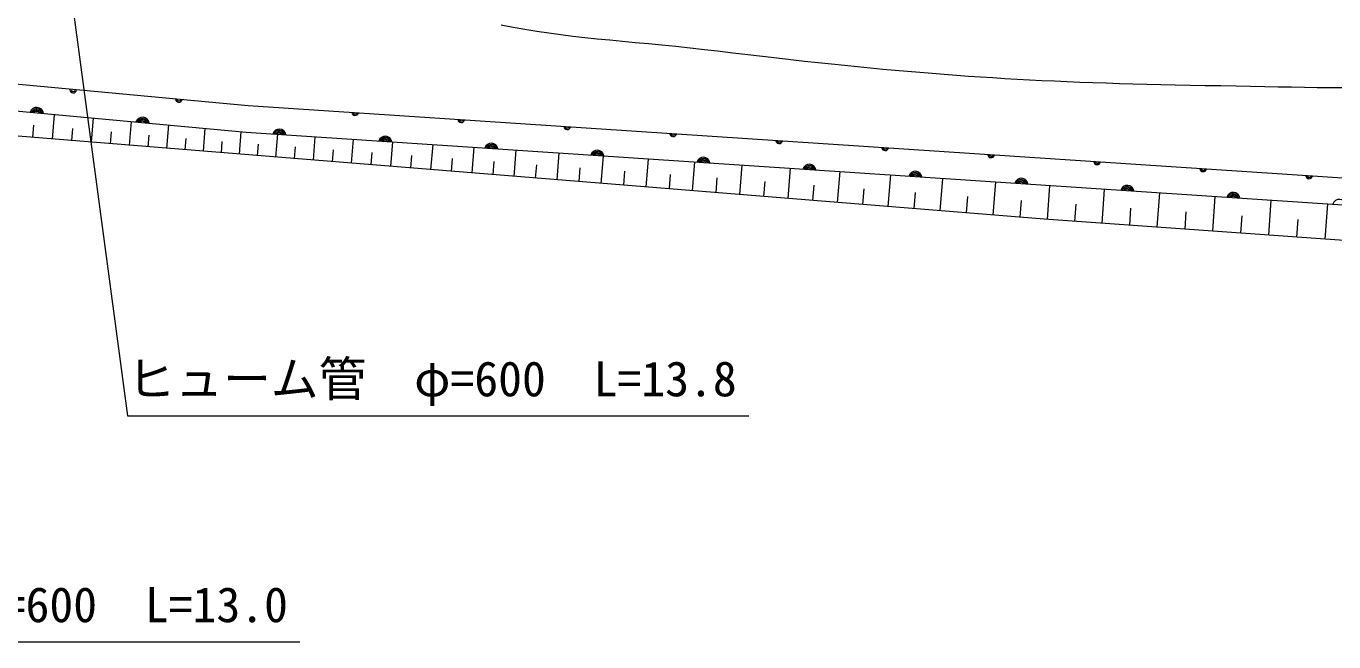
# Model space of a CAD drawing. Units: millimetres, scale not verified. Extents: x 40000 to 680000, y 20000 to 380000.
# Drawn here: x 436189 to 485435, y 254000 to 277171 of the extents above; entities that cross this region are included whole.
import ezdxf
from ezdxf.enums import TextEntityAlignment as Align

# ---------------------------------------------------------------- set-up
doc = ezdxf.new("R2010")
doc.units = ezdxf.units.MM
doc.header["$LTSCALE"] = 1000
doc.layers.add('M-BGD', color=7, linetype='Continuous', lineweight=13)
doc.layers.add('M-STR-HTXT', color=7, linetype='Continuous', lineweight=13)
doc.styles.add('ＭＳ ゴシック', font='')
doc.styles.get('ＭＳ ゴシック').set_extended_font_data('MS Gothic')

msp = doc.modelspace()

# ---------------------------------------------------------------- linework, layer by layer
at = {"layer": 'M-BGD'}
for p, q in [((444556, 274177), (415433, 276885)), ((454074, 277227), (454525, 277137)), ((454525, 277137), (454975, 277057)), ((454975, 277057), (455423, 276983)), ((455423, 276983), (455872, 276917)), ((455872, 276917), (456323, 276857)), ((456323, 276857), (456776, 276801)), ((456776, 276801), (457233, 276749)), ((457233, 276749), (457696, 276700)), ((457696, 276700), (458165, 276654)), ((458165, 276654), (458643, 276608)), ((458643, 276608), (459129, 276562)), ((459129, 276562), (459625, 276515)), ((459625, 276515), (460133, 276466)), ((460133, 276466), (460654, 276414)), ((460654, 276414), (461189, 276358)), ((461189, 276358), (461739, 276297)), ((461739, 276297), (462228, 276239)), ((415428, 275881), (444477, 273180)), ((462228, 276239), (462803, 276170)), ((462803, 276170), (463365, 276104)), ((463365, 276104), (463915, 276039)), ((463915, 276039), (464454, 275977)), ((464454, 275977), (464982, 275918)), ((464982, 275918), (465501, 275860)), ((465501, 275860), (466011, 275805)), ((466011, 275805), (466512, 275751)), ((466512, 275751), (467006, 275700)), ((467006, 275700), (467493, 275651)), ((467493, 275651), (467973, 275604)), ((467973, 275604), (468448, 275559)), ((468448, 275559), (468918, 275515)), ((468918, 275515), (469384, 275474)), ((469384, 275474), (469847, 275434)), ((469847, 275434), (470307, 275397)), ((470307, 275397), (470765, 275360)), ((470765, 275360), (471221, 275326)), ((471221, 275326), (471677, 275293)), ((471677, 275293), (472133, 275262)), ((472133, 275262), (472590, 275233)), ((472590, 275233), (473049, 275205)), ((473049, 275205), (473509, 275179)), ((473509, 275179), (473973, 275154)), ((473973, 275154), (474440, 275130)), ((474440, 275130), (474911, 275108)), ((474911, 275108), (475388, 275087)), ((475388, 275087), (475870, 275068)), ((475870, 275068), (476359, 275050)), ((476359, 275050), (476855, 275033)), ((476855, 275033), (477358, 275017)), ((477358, 275017), (477870, 275002)), ((477870, 275002), (478392, 274988)), ((478392, 274988), (478923, 274976)), ((478923, 274976), (479465, 274964)), ((479465, 274964), (480019, 274954)), ((480019, 274954), (480584, 274944)), ((480584, 274944), (481162, 274935)), ((481162, 274935), (481180, 274935)), ((481180, 274935), (481751, 274926)), ((481751, 274926), (482300, 274915)), ((482300, 274915), (482831, 274904)), ((482831, 274904), (483344, 274892)), ((483344, 274892), (483842, 274882)), ((483842, 274882), (484328, 274872)), ((484328, 274872), (484803, 274864)), ((484803, 274864), (485270, 274859)), ((485270, 274859), (485731, 274858)), ((474526, 269905), (417677, 274495)), ((437183, 272920), (437259, 273851)), ((487121, 271357), (444556, 274177)), ((436438, 272980), (436476, 273446)), ((437914, 272861), (437951, 273318)), ((438645, 272802), (438719, 273716)), ((440079, 272686), (440151, 273582)), ((441485, 272573), (441556, 273452)), ((442865, 272461), (442934, 273324)), ((439362, 272744), (439398, 273192)), ((440782, 272630), (440817, 273069)), ((442175, 272517), (442210, 272948)), ((443541, 272407), (443576, 272830)), ((444218, 272352), (444286, 273198)), ((444477, 273180), (487064, 270358)), ((445595, 272241), (445665, 273102)), ((447004, 272127), (447076, 273008)), ((448447, 272011), (448520, 272912)), ((444907, 272297), (444941, 272727)), ((446300, 272184), (446335, 272625)), ((447726, 272069), (447762, 272520)), ((449185, 271951), (449223, 272413)), ((449924, 271891), (449998, 272814)), ((451435, 271769), (451511, 272714)), ((452982, 271645), (453060, 272611)), ((454566, 271517), (454646, 272506)), ((456187, 271386), (456268, 272399)), ((450679, 271830), (450718, 272303)), ((452209, 271707), (452248, 272190)), ((453774, 271581), (453814, 272075)), ((455376, 271451), (455417, 271958)), ((457846, 271252), (457929, 272289)), ((459544, 271115), (459629, 272176)), ((461282, 270974), (461370, 272061)), ((463061, 270831), (463151, 271943)), ((457016, 271319), (457058, 271837)), ((458695, 271183), (458738, 271714)), ((460413, 271045), (460457, 271588)), ((462172, 270903), (462216, 271459)), ((464882, 270684), (464974, 271822)), ((466746, 270533), (466840, 271698)), ((468654, 270379), (468750, 271572)), ((470607, 270222), (470705, 271442)), ((463972, 270757), (464018, 271326)), ((465814, 270609), (465861, 271191)), ((467700, 270456), (467748, 271052)), ((469630, 270300), (469680, 270911)), ((472606, 270060), (472707, 271310)), ((474650, 269896), (474740, 271175)), ((476710, 269750), (476802, 271038)), ((478787, 269603), (478879, 270900)), ((471606, 270141), (471657, 270766)), ((473628, 269978), (473679, 270616)), ((475680, 269823), (475726, 270467)), ((480878, 269455), (480971, 270762)), ((482986, 269305), (483079, 270622)), ((485109, 269154), (485203, 270481)), ((511320, 267295), (474526, 269905)), ((477748, 269677), (477794, 270325)), ((479832, 269529), (479879, 270182)), ((481932, 269380), (481979, 270038)), ((484047, 269230), (484094, 269893))]:
    msp.add_line(p, q, dxfattribs=at)
for centre, radius, start, end in [((437959, 274789), 128, 187.6277, 342.2669), ((437959, 274792), 81.3, 197.5671, 332.3274), ((441943, 274437), 128, 187.6277, 342.2669), ((441944, 274440), 81.3, 197.5671, 332.3274), ((436584, 273857), 256, 7.3695, 162.0087), ((436584, 273855), 208, 10.9493, 158.4289), ((436583, 273851), 162, 17.309, 152.0693), ((436582, 273839), 125, 31.559, 137.8192), ((448578, 273939), 128, 188.889, 343.5282), ((448578, 273942), 81.3, 198.8285, 333.5887), ((440567, 273487), 256, 7.3695, 162.0087), ((440567, 273485), 208, 10.9493, 158.4289), ((440567, 273481), 162, 17.309, 152.0693), ((440565, 273469), 125, 31.559, 137.8192), ((452570, 273674), 128, 188.889, 343.5282), ((452570, 273678), 81.3, 198.8285, 333.5887), ((456562, 273410), 128, 188.889, 343.5282), ((456562, 273413), 81.3, 198.8285, 333.5887), ((445720, 273041), 256, 8.889, 163.5282), ((445720, 273039), 208, 12.4688, 159.9484), ((445720, 273035), 162, 18.8285, 153.5887), ((445719, 273023), 125, 33.0785, 139.3387), ((449712, 272777), 256, 8.889, 163.5282), ((449712, 272775), 208, 12.4688, 159.9484), ((449712, 272771), 162, 18.8285, 153.5887), ((449711, 272758), 125, 33.0785, 139.3387), ((460553, 273145), 128, 188.889, 343.5282), ((460554, 273149), 81.3, 198.8285, 333.5887), ((464545, 272881), 128, 188.889, 343.5282), ((464545, 272884), 81.3, 198.8285, 333.5887), ((453704, 272512), 256, 8.889, 163.5282), ((453704, 272510), 208, 12.4688, 159.9484), ((453704, 272506), 162, 18.8285, 153.5887), ((453703, 272494), 125, 33.0785, 139.3387), ((457696, 272248), 256, 8.889, 163.5282), ((457696, 272246), 208, 12.4688, 159.9484), ((457695, 272242), 162, 18.8285, 153.5887), ((457694, 272229), 125, 33.0785, 139.3387), ((468537, 272616), 128, 188.889, 343.5282), ((468537, 272619), 81.3, 198.8285, 333.5887), ((461687, 271983), 256, 8.889, 163.5282), ((461687, 271981), 208, 12.4688, 159.9484), ((461687, 271977), 162, 18.8285, 153.5887), ((461686, 271965), 125, 33.0785, 139.3387), ((465679, 271719), 256, 8.889, 163.5282), ((465679, 271717), 208, 12.4688, 159.9484), ((465679, 271713), 162, 18.8285, 153.5887), ((472529, 272352), 128, 188.889, 343.5282), ((472529, 272355), 81.3, 198.8285, 333.5887), ((476520, 272087), 128, 188.889, 343.5282), ((476521, 272090), 81.3, 198.8285, 333.5887), ((465678, 271700), 125, 33.0785, 139.3387), ((469671, 271454), 256, 8.889, 163.5282), ((469671, 271452), 208, 12.4688, 159.9484), ((469670, 271448), 162, 18.8285, 153.5887), ((469670, 271436), 125, 33.0785, 139.3387), ((473663, 271190), 256, 8.889, 163.5282), ((473662, 271188), 208, 12.4688, 159.9484), ((480512, 271823), 128, 188.889, 343.5282), ((480512, 271826), 81.3, 198.8285, 333.5887), ((484504, 271558), 128, 188.889, 343.5282), ((484504, 271561), 81.3, 198.8285, 333.5887), ((473662, 271184), 162, 18.8285, 153.5887), ((473661, 271171), 125, 33.0785, 139.3387), ((477654, 270925), 256, 8.889, 163.5282), ((477654, 270923), 208, 12.4688, 159.9484), ((477654, 270919), 162, 18.8285, 153.5887), ((477653, 270907), 125, 33.0785, 139.3387), ((481646, 270661), 256, 8.889, 163.5282), ((481646, 270659), 208, 12.4688, 159.9484), ((481646, 270654), 162, 18.8285, 153.5887), ((481645, 270642), 125, 33.0785, 139.3387), ((485638, 270396), 256, 8.889, 163.5282)]:
    msp.add_arc(centre, radius, start, end, dxfattribs=at)
at = {"layer": 'M-STR-HTXT'}
for points in [[(416794, 293071), (422000, 254000), (446500, 254000)], [(436390, 289513), (440000, 262500), (463400, 262500)]]:
    msp.add_lwpolyline(points, dxfattribs=at)

# ---------------------------------------------------------------- texts
at = {"layer": 'M-STR-HTXT', "style": 'ＭＳ ゴシック'}
for s, p in [('ヒューム管\u3000φ=600\u3000L=13.8', (440000, 263900)), ('ヒューム管\u3000φ=600\u3000L=13.0', (423100, 255400))]:
    msp.add_text(s, height=1320, dxfattribs=at).set_placement(p, align=Align.MIDDLE_LEFT)

doc.saveas('drawing.dxf')
